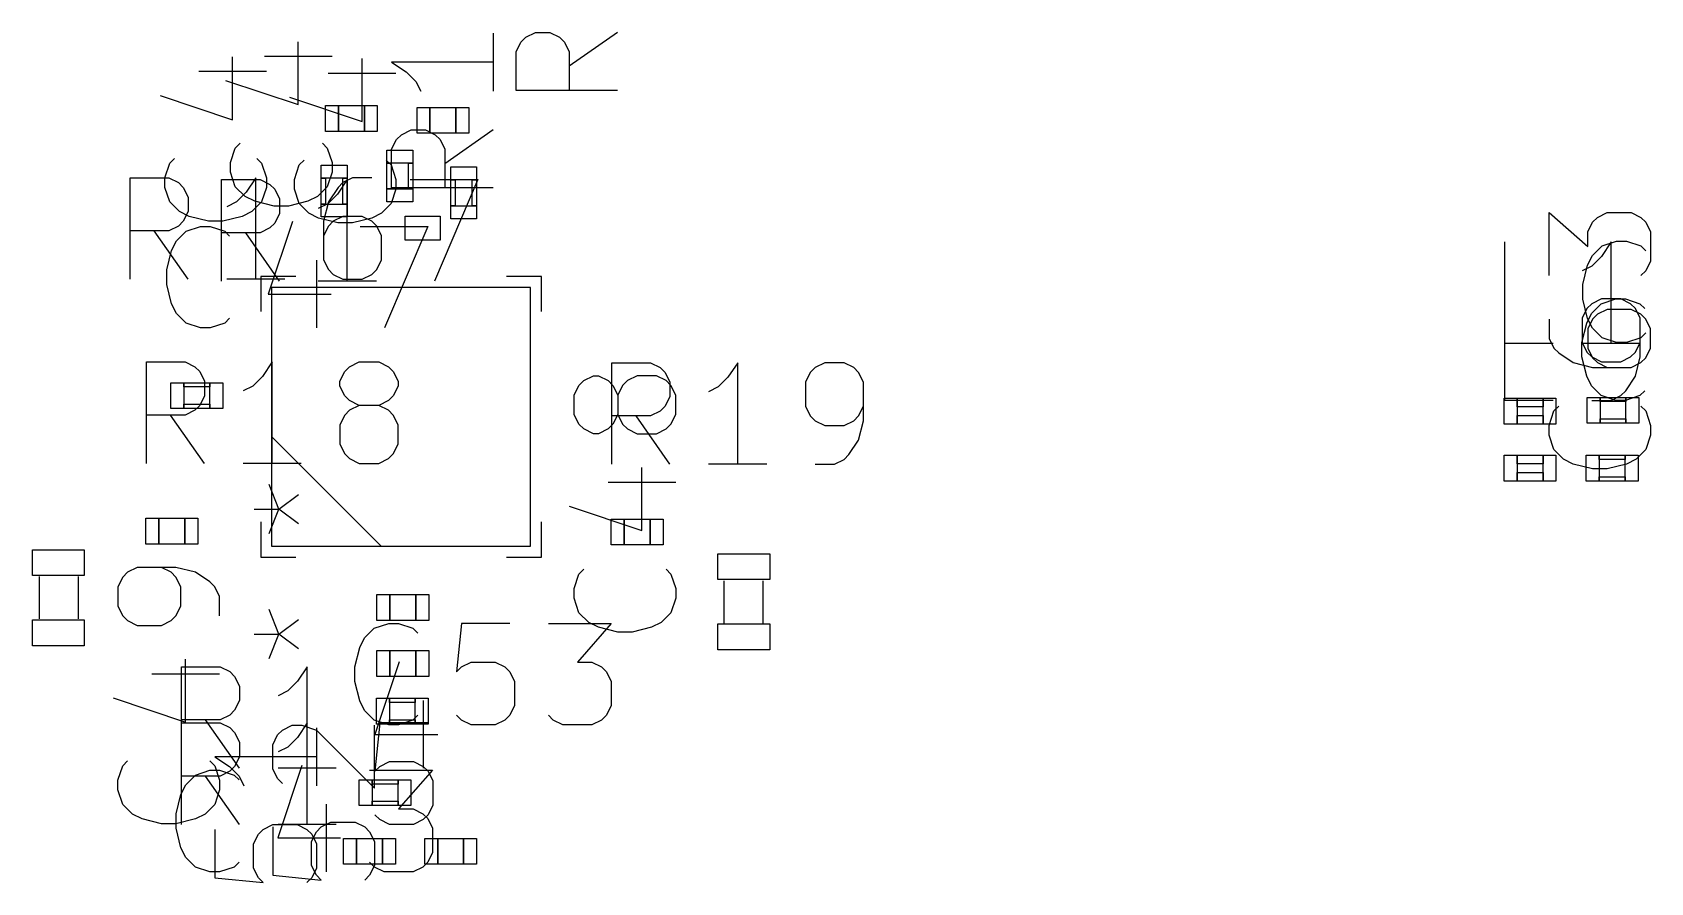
# Model space of a CAD drawing. Header units: millimetres. Extents: x -1 to 260, y -56 to 300.
# Drawn here: x 54.32 to 73.06, y 140.09 to 149.94 of the extents above; entities that cross this region are included whole.
import ezdxf

# ---------------------------------------------------------------- set-up
doc = ezdxf.new("R2010")
doc.units = ezdxf.units.MM
doc.layers.add('F.Fab', color=9, linetype='CONTINUOUS', true_color=0xafafaf)
doc.layers.add('F.Silkscreen', color=41, linetype='CONTINUOUS', true_color=0xf2eda1)

msp = doc.modelspace()

# ---------------------------------------------------------------- linework, layer by layer
at = {"layer": 'F.Fab', "linetype": 'CONTINUOUS'}
for p, q in [((57.71, 148.79), (57.71, 149.09)), ((57.71, 149.09), (57.86, 149.09)), ((57.86, 149.09), (57.86, 148.79)), ((58.16, 148.79), (58.16, 149.09)), ((58.16, 149.09), (58.31, 149.09)), ((58.31, 149.09), (58.31, 148.79)), ((58.77, 148.77), (58.77, 149.07)), ((58.77, 149.07), (58.92, 149.07)), ((58.92, 149.07), (58.92, 148.77)), ((59.22, 148.77), (59.22, 149.07)), ((59.22, 149.07), (59.37, 149.07)), ((59.37, 149.07), (59.37, 148.77)), ((57.86, 148.79), (57.71, 148.79)), ((58.31, 148.79), (58.16, 148.79)), ((58.92, 148.77), (58.77, 148.77)), ((59.37, 148.77), (59.22, 148.77)), ((58.42, 148.425), (58.42, 148.575)), ((58.42, 148.575), (58.72, 148.575)), ((58.72, 148.575), (58.72, 148.425)), ((57.66, 148.25), (57.66, 148.4)), ((57.66, 148.4), (57.96, 148.4)), ((57.66, 147.95), (57.66, 148.25)), ((57.66, 148.25), (57.71, 148.25)), ((57.96, 148.25), (57.66, 148.25)), ((57.71, 148.25), (57.71, 147.95)), ((57.91, 147.95), (57.91, 148.25)), ((57.91, 148.25), (57.96, 148.25)), ((57.96, 148.4), (57.96, 148.25)), ((57.96, 148.25), (57.96, 147.95)), ((58.42, 148.125), (58.42, 148.425)), ((58.42, 148.425), (58.47, 148.425)), ((58.72, 148.425), (58.42, 148.425)), ((58.47, 148.425), (58.47, 148.125)), ((58.67, 148.125), (58.67, 148.425)), ((58.67, 148.425), (58.72, 148.425)), ((58.72, 148.425), (58.72, 148.125)), ((59.16, 148.23), (59.16, 148.38)), ((59.16, 148.38), (59.46, 148.38)), ((59.46, 148.38), (59.46, 148.23)), ((58.47, 148.125), (58.42, 148.125)), ((58.42, 147.975), (58.42, 148.125)), ((58.42, 148.125), (58.72, 148.125)), ((58.72, 148.125), (58.67, 148.125)), ((58.72, 148.125), (58.72, 147.975)), ((59.16, 147.93), (59.16, 148.23)), ((59.16, 148.23), (59.21, 148.23)), ((59.46, 148.23), (59.16, 148.23)), ((59.21, 148.23), (59.21, 147.93)), ((59.41, 147.93), (59.41, 148.23)), ((59.41, 148.23), (59.46, 148.23)), ((59.46, 148.23), (59.46, 147.93)), ((57.71, 147.95), (57.66, 147.95)), ((57.66, 147.8), (57.66, 147.95)), ((57.66, 147.95), (57.96, 147.95)), ((57.96, 147.95), (57.91, 147.95)), ((57.96, 147.95), (57.96, 147.8)), ((58.72, 147.975), (58.42, 147.975)), ((59.21, 147.93), (59.16, 147.93)), ((59.16, 147.78), (59.16, 147.93)), ((59.16, 147.93), (59.46, 147.93)), ((59.46, 147.93), (59.41, 147.93)), ((59.46, 147.93), (59.46, 147.78)), ((57.96, 147.8), (57.66, 147.8)), ((59.46, 147.78), (59.16, 147.78)), ((57.0864, 146.9836), (57.0864, 143.9864)), ((60.0836, 146.9836), (57.0864, 146.9836)), ((57.9754, 146.9836), (57.6706, 146.9836)), ((58.4834, 146.9836), (58.1786, 146.9836)), ((58.9914, 146.9836), (58.6866, 146.9836)), ((59.4994, 146.9836), (59.1946, 146.9836)), ((60.0836, 143.9864), (60.0836, 146.9836)), ((57.0864, 146.3994), (57.0864, 146.0946)), ((60.0836, 146.0946), (60.0836, 146.3994)), ((55.92, 145.58), (55.92, 145.88)), ((55.92, 145.88), (56.07, 145.88)), ((56.07, 145.88), (56.07, 145.58)), ((56.07, 145.83), (56.07, 145.88)), ((56.07, 145.88), (56.37, 145.88)), ((56.37, 145.83), (56.07, 145.83)), ((56.37, 145.88), (56.37, 145.83)), ((56.37, 145.58), (56.37, 145.88)), ((56.37, 145.88), (56.52, 145.88)), ((56.52, 145.88), (56.52, 145.58)), ((57.0864, 145.8914), (57.0864, 145.5866)), ((60.0836, 145.5866), (60.0836, 145.8914)), ((56.07, 145.58), (56.07, 145.63)), ((56.07, 145.63), (56.37, 145.63)), ((56.37, 145.63), (56.37, 145.58)), ((71.36, 145.4), (71.36, 145.7)), ((71.36, 145.7), (71.51, 145.7)), ((71.51, 145.7), (71.51, 145.4)), ((71.51, 145.6), (71.51, 145.7)), ((71.51, 145.7), (71.81, 145.7)), ((71.81, 145.7), (71.81, 145.6)), ((71.81, 145.4), (71.81, 145.7)), ((71.81, 145.7), (71.96, 145.7)), ((71.96, 145.7), (71.96, 145.4)), ((72.32, 145.41), (72.32, 145.71)), ((72.32, 145.71), (72.47, 145.71)), ((72.47, 145.71), (72.47, 145.41)), ((72.47, 145.66), (72.47, 145.71)), ((72.47, 145.71), (72.77, 145.71)), ((72.77, 145.66), (72.47, 145.66)), ((72.77, 145.71), (72.77, 145.66)), ((72.77, 145.41), (72.77, 145.71)), ((72.77, 145.71), (72.92, 145.71)), ((72.92, 145.71), (72.92, 145.41)), ((56.07, 145.58), (55.92, 145.58)), ((56.37, 145.58), (56.07, 145.58)), ((56.52, 145.58), (56.37, 145.58)), ((71.81, 145.6), (71.51, 145.6)), ((71.51, 145.4), (71.51, 145.5)), ((71.51, 145.5), (71.81, 145.5)), ((71.81, 145.5), (71.81, 145.4)), ((72.47, 145.41), (72.47, 145.46)), ((72.47, 145.46), (72.77, 145.46)), ((72.77, 145.46), (72.77, 145.41)), ((57.0864, 145.3834), (57.0864, 145.0786)), ((58.3564, 143.9864), (57.0864, 145.2564)), ((60.0836, 145.0786), (60.0836, 145.3834)), ((71.51, 145.4), (71.36, 145.4)), ((71.81, 145.4), (71.51, 145.4)), ((71.96, 145.4), (71.81, 145.4)), ((72.47, 145.41), (72.32, 145.41)), ((72.77, 145.41), (72.47, 145.41)), ((72.92, 145.41), (72.77, 145.41)), ((57.0864, 144.8754), (57.0864, 144.5706)), ((60.0836, 144.5706), (60.0836, 144.8754)), ((71.36, 144.74), (71.36, 145.04)), ((71.36, 145.04), (71.51, 145.04)), ((71.51, 145.04), (71.51, 144.74)), ((71.51, 144.94), (71.51, 145.04)), ((71.51, 145.04), (71.81, 145.04)), ((71.81, 144.94), (71.51, 144.94)), ((71.81, 145.04), (71.81, 144.94)), ((71.81, 144.74), (71.81, 145.04)), ((71.81, 145.04), (71.96, 145.04)), ((71.96, 145.04), (71.96, 144.74)), ((72.31, 144.74), (72.31, 145.04)), ((72.31, 145.04), (72.46, 145.04)), ((72.46, 145.04), (72.46, 144.74)), ((72.46, 144.99), (72.46, 145.04)), ((72.46, 145.04), (72.76, 145.04)), ((72.76, 144.99), (72.46, 144.99)), ((72.76, 145.04), (72.76, 144.99)), ((72.76, 144.74), (72.76, 145.04)), ((72.76, 145.04), (72.91, 145.04)), ((72.91, 145.04), (72.91, 144.74)), ((57.169776, 144.415111), (57.056081, 144.69935)), ((71.51, 144.74), (71.36, 144.74)), ((71.51, 144.74), (71.51, 144.84)), ((71.51, 144.84), (71.81, 144.84)), ((71.81, 144.74), (71.51, 144.74)), ((71.81, 144.84), (71.81, 144.74)), ((71.96, 144.74), (71.81, 144.74)), ((72.46, 144.74), (72.31, 144.74)), ((72.46, 144.74), (72.46, 144.79)), ((72.46, 144.79), (72.76, 144.79)), ((72.76, 144.74), (72.46, 144.74)), ((72.76, 144.79), (72.76, 144.74)), ((72.91, 144.74), (72.76, 144.74)), ((57.169776, 144.415111), (57.397167, 144.585654)), ((55.63, 144.01), (55.63, 144.31)), ((55.63, 144.31), (55.78, 144.31)), ((55.78, 144.31), (55.78, 144.01)), ((56.08, 144.01), (56.08, 144.31)), ((56.08, 144.31), (56.23, 144.31)), ((56.23, 144.31), (56.23, 144.01)), ((56.885538, 144.415111), (57.169776, 144.415111)), ((57.056081, 144.130873), (57.169776, 144.415111)), ((57.397167, 144.244569), (57.169776, 144.415111)), ((61.02, 144), (61.02, 144.3)), ((61.02, 144.3), (61.17, 144.3)), ((61.17, 144.3), (61.17, 144)), ((61.47, 144), (61.47, 144.3)), ((61.47, 144.3), (61.62, 144.3)), ((61.62, 144.3), (61.62, 144)), ((54.3152, 143.644), (54.3152, 143.944)), ((54.3152, 143.944), (54.9151, 143.944)), ((54.9151, 143.944), (54.9151, 143.644)), ((55.78, 144.01), (55.63, 144.01)), ((56.23, 144.01), (56.08, 144.01)), ((57.0864, 143.9864), (60.0836, 143.9864)), ((57.6706, 143.9864), (57.9754, 143.9864)), ((58.1786, 143.9864), (58.4834, 143.9864)), ((58.6866, 143.9864), (58.9914, 143.9864)), ((59.1946, 143.9864), (59.4994, 143.9864)), ((61.17, 144), (61.02, 144)), ((61.62, 144), (61.47, 144)), ((62.2549, 143.5988), (62.2549, 143.8988)), ((62.2549, 143.8988), (62.8548, 143.8988)), ((62.8548, 143.8988), (62.8548, 143.5988)), ((54.9151, 143.644), (54.3152, 143.644)), ((54.396, 143.145), (54.396, 143.635)), ((54.844, 143.635), (54.844, 143.145)), ((62.8548, 143.5988), (62.2549, 143.5988)), ((62.326, 143.095), (62.326, 143.585)), ((62.774, 143.585), (62.774, 143.095)), ((58.305, 143.125), (58.305, 143.425)), ((58.305, 143.425), (58.455, 143.425)), ((58.455, 143.425), (58.455, 143.125)), ((58.755, 143.125), (58.755, 143.425)), ((58.755, 143.425), (58.905, 143.425)), ((58.905, 143.425), (58.905, 143.125)), ((54.3152, 142.8312), (54.3152, 143.1312)), ((54.3152, 143.1312), (54.9151, 143.1312)), ((54.9151, 143.1312), (54.9151, 142.8312)), ((58.455, 143.125), (58.305, 143.125)), ((58.905, 143.125), (58.755, 143.125)), ((62.2549, 142.786), (62.2549, 143.086)), ((62.2549, 143.086), (62.8548, 143.086)), ((62.8548, 143.086), (62.8548, 142.786)), ((54.9151, 142.8312), (54.3152, 142.8312)), ((58.305, 142.475), (58.305, 142.775)), ((58.305, 142.775), (58.455, 142.775)), ((58.455, 142.775), (58.455, 142.475)), ((58.755, 142.475), (58.755, 142.775)), ((58.755, 142.775), (58.905, 142.775)), ((58.905, 142.775), (58.905, 142.475)), ((62.8548, 142.786), (62.2549, 142.786)), ((58.455, 142.475), (58.305, 142.475)), ((58.905, 142.475), (58.755, 142.475)), ((58.3, 141.925), (58.3, 142.225)), ((58.3, 142.225), (58.45, 142.225)), ((58.45, 142.225), (58.45, 141.925)), ((58.45, 142.175), (58.45, 142.225)), ((58.45, 142.225), (58.75, 142.225)), ((58.75, 142.175), (58.45, 142.175)), ((58.75, 142.225), (58.75, 142.175)), ((58.75, 141.925), (58.75, 142.225)), ((58.75, 142.225), (58.9, 142.225)), ((58.9, 142.225), (58.9, 141.925)), ((58.45, 141.925), (58.3, 141.925)), ((58.45, 141.925), (58.45, 141.975)), ((58.45, 141.975), (58.75, 141.975)), ((58.75, 141.925), (58.45, 141.925)), ((58.75, 141.975), (58.75, 141.925)), ((58.9, 141.925), (58.75, 141.925)), ((58.1, 140.98), (58.1, 141.28)), ((58.1, 141.28), (58.25, 141.28)), ((58.25, 141.28), (58.25, 140.98)), ((58.25, 141.23), (58.25, 141.28)), ((58.25, 141.28), (58.55, 141.28)), ((58.55, 141.23), (58.25, 141.23)), ((58.55, 141.28), (58.55, 141.23)), ((58.55, 140.98), (58.55, 141.28)), ((58.55, 141.28), (58.7, 141.28)), ((58.7, 141.28), (58.7, 140.98)), ((58.25, 140.98), (58.1, 140.98)), ((58.25, 140.98), (58.25, 141.03)), ((58.25, 141.03), (58.55, 141.03)), ((58.55, 140.98), (58.25, 140.98)), ((58.55, 141.03), (58.55, 140.98)), ((58.7, 140.98), (58.55, 140.98)), ((57.92, 140.3), (57.92, 140.6)), ((57.92, 140.6), (58.07, 140.6)), ((58.07, 140.6), (58.07, 140.3)), ((58.37, 140.3), (58.37, 140.6)), ((58.37, 140.6), (58.52, 140.6)), ((58.52, 140.6), (58.52, 140.3)), ((58.86, 140.3), (58.86, 140.6)), ((58.86, 140.6), (59.01, 140.6)), ((59.01, 140.6), (59.01, 140.3)), ((59.31, 140.3), (59.31, 140.6)), ((59.31, 140.6), (59.46, 140.6)), ((59.46, 140.6), (59.46, 140.3)), ((58.07, 140.3), (57.92, 140.3)), ((58.52, 140.3), (58.37, 140.3)), ((59.01, 140.3), (58.86, 140.3)), ((59.46, 140.3), (59.31, 140.3))]:
    msp.add_line(p, q, dxfattribs=at)
at = {"layer": 'F.Silkscreen', "linetype": 'CONTINUOUS'}
for p, q in [((59.652692, 149.928902), (59.652692, 149.2566)), ((60.028214, 149.882877), (60.140264, 149.938902)), ((60.140264, 149.938902), (60.30834, 149.938902)), ((60.30834, 149.938902), (60.42039, 149.882877)), ((61.092692, 149.938902), (60.53244, 149.546726)), ((57.393979, 149.102122), (57.393979, 149.830449)), ((59.916164, 149.714801), (59.972189, 149.826852)), ((59.972189, 149.826852), (60.028214, 149.882877)), ((60.42039, 149.882877), (60.476415, 149.826852)), ((60.476415, 149.826852), (60.53244, 149.714801)), ((56.633979, 148.927122), (56.633979, 149.655449)), ((57.001803, 149.662374), (57.786155, 149.662374)), ((58.133979, 148.907122), (58.133979, 149.635449)), ((59.652692, 149.592751), (58.476164, 149.592751)), ((58.476164, 149.592751), (58.644239, 149.480701)), ((59.916164, 149.2666), (59.916164, 149.714801)), ((60.53244, 149.714801), (60.53244, 149.2666)), ((56.241803, 149.487374), (57.026155, 149.487374)), ((56.553602, 149.382248), (57.393979, 149.102122)), ((57.741803, 149.467374), (58.526155, 149.467374)), ((58.644239, 149.480701), (58.756289, 149.36865)), ((58.756289, 149.36865), (58.812315, 149.2566)), ((55.793602, 149.207248), (56.633979, 148.927122)), ((57.293602, 149.187248), (58.133979, 148.907122)), ((61.092692, 149.2666), (59.916164, 149.2666)), ((57.86, 148.79), (57.86, 149.09)), ((57.86, 149.09), (58.16, 149.09)), ((58.16, 149.09), (58.16, 148.79)), ((58.92, 148.77), (58.92, 149.07)), ((58.92, 149.07), (59.22, 149.07)), ((59.22, 149.07), (59.22, 148.77)), ((58.588214, 148.752374), (58.700264, 148.808399)), ((58.700264, 148.808399), (58.86834, 148.808399)), ((58.86834, 148.808399), (58.98039, 148.752374)), ((59.652692, 148.808399), (59.09244, 148.416223)), ((56.665652, 148.597896), (56.721677, 148.653921)), ((57.674104, 148.653921), (57.73013, 148.597896)), ((58.16, 148.79), (57.86, 148.79)), ((58.476164, 148.584298), (58.532189, 148.696349)), ((58.532189, 148.696349), (58.588214, 148.752374)), ((59.22, 148.77), (58.92, 148.77)), ((58.98039, 148.752374), (59.036415, 148.696349)), ((59.036415, 148.696349), (59.09244, 148.584298)), ((55.905652, 148.422896), (55.961677, 148.478921)), ((56.609627, 148.42982), (56.665652, 148.597896)), ((56.609627, 148.31777), (56.609627, 148.42982)), ((56.914104, 148.478921), (56.97013, 148.422896)), ((57.405652, 148.402896), (57.461677, 148.458921)), ((57.73013, 148.597896), (57.786155, 148.42982)), ((57.786155, 148.42982), (57.786155, 148.31777)), ((58.414104, 148.458921), (58.47013, 148.402896)), ((58.476164, 148.136097), (58.476164, 148.584298)), ((59.09244, 148.584298), (59.09244, 148.136097)), ((55.446097, 147.077307), (55.446097, 148.253835)), ((55.446097, 148.253835), (55.894298, 148.253835)), ((55.849627, 148.25482), (55.905652, 148.422896)), ((55.849627, 148.14277), (55.849627, 148.25482)), ((55.894298, 148.253835), (56.006349, 148.19781)), ((56.665652, 148.149695), (56.609627, 148.31777)), ((56.902751, 148.253835), (56.790701, 148.08576)), ((56.902751, 147.077307), (56.902751, 148.253835)), ((56.97013, 148.422896), (57.026155, 148.25482)), ((57.026155, 148.25482), (57.026155, 148.14277)), ((57.349627, 148.23482), (57.405652, 148.402896)), ((57.786155, 148.31777), (57.73013, 148.149695)), ((58.023254, 148.253835), (57.911204, 148.19781)), ((58.247355, 148.253835), (58.023254, 148.253835)), ((58.47013, 148.402896), (58.526155, 148.23482)), ((55.905652, 147.974695), (55.849627, 148.14277)), ((56.006349, 148.19781), (56.062374, 148.141785)), ((56.062374, 148.141785), (56.118399, 148.029735)), ((56.506097, 147.057307), (56.506097, 148.233835)), ((56.506097, 148.233835), (56.954298, 148.233835)), ((56.777702, 148.037644), (56.665652, 148.149695)), ((56.790701, 148.08576), (56.67865, 147.97371)), ((56.954298, 148.233835), (57.066349, 148.17781)), ((57.026155, 148.14277), (56.97013, 147.974695)), ((57.066349, 148.17781), (57.122374, 148.121785)), ((57.122374, 148.121785), (57.178399, 148.009735)), ((57.349627, 148.12277), (57.349627, 148.23482)), ((57.405652, 147.954695), (57.349627, 148.12277)), ((57.73013, 148.149695), (57.618079, 148.037644)), ((57.850701, 148.06576), (57.73865, 147.95371)), ((57.855179, 148.141785), (57.743128, 147.97371)), ((57.962751, 148.233835), (57.850701, 148.06576)), ((57.911204, 148.19781), (57.855179, 148.141785)), ((57.962751, 147.057307), (57.962751, 148.233835)), ((58.526155, 148.12277), (58.47013, 147.954695)), ((59.652692, 148.136097), (58.476164, 148.136097)), ((58.526155, 148.23482), (58.526155, 148.12277)), ((58.691078, 148.233835), (59.47543, 148.233835)), ((59.47543, 148.233835), (58.971204, 147.057307)), ((56.017702, 147.862644), (55.905652, 147.974695)), ((56.118399, 148.029735), (56.118399, 147.861659)), ((56.67865, 147.97371), (56.5666, 147.917685)), ((56.889752, 147.981619), (56.777702, 148.037644)), ((56.97013, 147.974695), (56.858079, 147.862644)), ((57.113853, 147.925594), (56.889752, 147.981619)), ((57.281928, 147.925594), (57.113853, 147.925594)), ((57.178399, 148.009735), (57.178399, 147.841659)), ((57.506029, 147.981619), (57.281928, 147.925594)), ((57.517702, 147.842644), (57.405652, 147.954695)), ((57.618079, 148.037644), (57.506029, 147.981619)), ((57.73865, 147.95371), (57.6266, 147.897685)), ((57.743128, 147.97371), (57.687103, 147.749609)), ((58.47013, 147.954695), (58.358079, 147.842644)), ((56.006349, 147.693584), (55.894298, 147.637559)), ((56.062374, 147.749609), (56.006349, 147.693584)), ((56.129752, 147.806619), (56.017702, 147.862644)), ((56.118399, 147.861659), (56.062374, 147.749609)), ((56.094695, 147.634347), (56.26277, 147.690372)), ((56.353853, 147.750594), (56.129752, 147.806619)), ((56.26277, 147.690372), (56.37482, 147.690372)), ((56.521928, 147.750594), (56.353853, 147.750594)), ((56.37482, 147.690372), (56.542896, 147.634347)), ((56.746029, 147.806619), (56.521928, 147.750594)), ((56.858079, 147.862644), (56.746029, 147.806619)), ((57.327248, 147.746398), (57.047122, 146.90602)), ((57.122374, 147.729609), (57.066349, 147.673584)), ((57.178399, 147.841659), (57.122374, 147.729609)), ((57.629752, 147.786619), (57.517702, 147.842644)), ((57.853853, 147.730594), (57.629752, 147.786619)), ((57.687103, 147.749609), (57.687103, 147.301408)), ((57.743128, 147.693584), (57.687103, 147.581534)), ((57.799153, 147.749609), (57.743128, 147.693584)), ((57.911204, 147.805634), (57.799153, 147.749609)), ((58.021928, 147.730594), (57.853853, 147.730594)), ((58.135304, 147.805634), (57.911204, 147.805634)), ((58.246029, 147.786619), (58.021928, 147.730594)), ((58.1116, 147.690372), (58.895952, 147.690372)), ((58.247355, 147.749609), (58.135304, 147.805634)), ((58.358079, 147.842644), (58.246029, 147.786619)), ((58.30338, 147.693584), (58.247355, 147.749609)), ((58.359405, 147.581534), (58.30338, 147.693584)), ((58.895952, 147.690372), (58.391726, 146.513844)), ((58.6318, 147.5297), (58.6318, 147.8091)), ((58.6318, 147.8091), (59.0382, 147.8091)), ((59.0382, 147.8091), (59.0382, 147.5297)), ((71.879627, 147.1216), (71.879627, 147.849927)), ((71.879627, 147.849927), (72.327828, 147.457751)), ((72.327828, 147.625826), (72.383853, 147.737877)), ((72.383853, 147.737877), (72.439878, 147.793902)), ((72.439878, 147.793902), (72.551928, 147.849927)), ((72.551928, 147.849927), (72.832054, 147.849927)), ((72.832054, 147.849927), (72.944104, 147.793902)), ((72.944104, 147.793902), (73.00013, 147.737877)), ((73.00013, 147.737877), (73.056155, 147.625826)), ((55.894298, 147.637559), (55.446097, 147.637559)), ((56.118399, 147.077307), (55.726223, 147.637559)), ((55.926619, 147.410247), (55.982644, 147.522297)), ((55.982644, 147.522297), (56.094695, 147.634347)), ((56.954298, 147.617559), (56.506097, 147.617559)), ((56.542896, 147.634347), (56.598921, 147.578322)), ((57.178399, 147.057307), (56.786223, 147.617559)), ((57.066349, 147.673584), (56.954298, 147.617559)), ((58.359405, 147.301408), (58.359405, 147.581534)), ((59.0382, 147.5297), (58.6318, 147.5297)), ((71.366619, 146.333844), (71.366619, 147.510372)), ((72.327828, 147.457751), (72.327828, 147.625826)), ((72.599172, 147.510372), (72.487122, 147.342297)), ((72.494695, 147.464347), (72.66277, 147.520372)), ((72.599172, 146.333844), (72.599172, 147.510372)), ((72.66277, 147.520372), (72.77482, 147.520372)), ((72.77482, 147.520372), (72.942896, 147.464347)), ((73.056155, 147.625826), (73.056155, 147.289675)), ((55.870594, 147.186146), (55.926619, 147.410247)), ((72.326619, 147.240247), (72.382644, 147.352297)), ((72.487122, 147.342297), (72.375071, 147.230247)), ((72.382644, 147.352297), (72.494695, 147.464347)), ((72.942896, 147.464347), (72.998921, 147.408322)), ((55.870594, 147.018071), (55.870594, 147.186146)), ((57.607374, 147.298196), (57.607374, 146.513844)), ((57.687103, 147.301408), (57.743128, 147.189358)), ((57.743128, 147.189358), (57.799153, 147.133333)), ((57.799153, 147.133333), (57.911204, 147.077307)), ((58.135304, 147.077307), (58.247355, 147.133333)), ((58.247355, 147.133333), (58.30338, 147.189358)), ((58.30338, 147.189358), (58.359405, 147.301408)), ((72.375071, 147.230247), (72.263021, 147.174222)), ((72.270594, 147.016146), (72.326619, 147.240247)), ((73.00013, 147.177625), (72.944104, 147.1216)), ((73.056155, 147.289675), (73.00013, 147.177625)), ((55.926619, 146.79397), (55.870594, 147.018071)), ((57.238902, 147.077307), (56.5666, 147.077307)), ((56.9594, 147.1106), (56.9594, 146.7042)), ((57.3658, 147.1106), (56.9594, 147.1106)), ((58.298902, 147.057307), (57.6266, 147.057307)), ((57.911204, 147.077307), (58.135304, 147.077307)), ((60.2106, 147.1106), (59.8042, 147.1106)), ((60.2106, 146.7042), (60.2106, 147.1106)), ((72.270594, 146.848071), (72.270594, 147.016146)), ((55.982644, 146.68192), (55.926619, 146.79397)), ((57.047122, 146.90602), (57.775449, 146.90602)), ((71.366619, 145.673844), (71.366619, 146.850372)), ((72.326619, 146.62397), (72.270594, 146.848071)), ((72.375071, 146.794347), (72.319046, 146.738322)), ((72.372644, 146.682297), (72.484695, 146.794347)), ((72.487122, 146.850372), (72.375071, 146.794347)), ((72.484695, 146.794347), (72.65277, 146.850372)), ((72.711222, 146.850372), (72.487122, 146.850372)), ((72.65277, 146.850372), (72.76482, 146.850372)), ((72.823273, 146.794347), (72.711222, 146.850372)), ((72.76482, 146.850372), (72.932896, 146.794347)), ((72.879298, 146.738322), (72.823273, 146.794347)), ((72.932896, 146.794347), (72.988921, 146.738322)), ((56.094695, 146.56987), (55.982644, 146.68192)), ((56.26277, 146.513844), (56.094695, 146.56987)), ((56.542896, 146.56987), (56.37482, 146.513844)), ((56.598921, 146.625895), (56.542896, 146.56987)), ((71.879627, 146.617374), (71.879627, 146.393273)), ((72.260594, 146.346146), (72.316619, 146.570247)), ((72.319046, 146.738322), (72.263021, 146.626272)), ((72.263021, 146.626272), (72.263021, 146.346146)), ((72.316619, 146.570247), (72.372644, 146.682297)), ((72.382644, 146.51192), (72.326619, 146.62397)), ((72.383853, 146.617374), (72.327828, 146.505323)), ((72.439878, 146.673399), (72.383853, 146.617374)), ((72.551928, 146.729424), (72.439878, 146.673399)), ((72.832054, 146.729424), (72.551928, 146.729424)), ((72.944104, 146.673399), (72.832054, 146.729424)), ((72.935323, 146.626272), (72.879298, 146.738322)), ((72.935323, 146.178071), (72.935323, 146.626272)), ((73.00013, 146.617374), (72.944104, 146.673399)), ((73.056155, 146.505323), (73.00013, 146.617374)), ((56.37482, 146.513844), (56.26277, 146.513844)), ((71.879627, 146.393273), (71.935652, 146.281223)), ((72.327828, 146.505323), (72.327828, 146.281223)), ((72.494695, 146.39987), (72.382644, 146.51192)), ((72.66277, 146.343844), (72.494695, 146.39987)), ((72.942896, 146.39987), (72.77482, 146.343844)), ((72.998921, 146.455895), (72.942896, 146.39987)), ((73.056155, 146.281223), (73.056155, 146.505323)), ((71.926871, 146.333844), (71.366619, 146.333844)), ((71.935652, 146.281223), (71.991677, 146.225198)), ((71.991677, 146.225198), (72.159752, 146.113147)), ((72.260594, 146.178071), (72.260594, 146.346146)), ((72.263021, 146.346146), (72.319046, 146.234096)), ((72.935323, 146.333844), (72.263021, 146.333844)), ((72.319046, 146.234096), (72.375071, 146.178071)), ((72.327828, 146.281223), (72.383853, 146.169172)), ((72.77482, 146.343844), (72.66277, 146.343844)), ((72.823273, 146.178071), (72.879298, 146.234096)), ((72.879298, 146.234096), (72.935323, 146.346146)), ((73.00013, 146.169172), (73.056155, 146.281223)), ((55.636619, 144.943844), (55.636619, 146.120372)), ((55.636619, 146.120372), (56.08482, 146.120372)), ((56.08482, 146.120372), (56.196871, 146.064347)), ((56.196871, 146.064347), (56.252896, 146.008322)), ((56.252896, 146.008322), (56.308921, 145.896272)), ((57.093273, 146.120372), (56.981223, 145.952297)), ((57.093273, 144.943844), (57.093273, 146.120372)), ((57.877625, 145.896272), (57.93365, 146.008322)), ((57.93365, 146.008322), (57.989675, 146.064347)), ((57.989675, 146.064347), (58.101726, 146.120372)), ((58.101726, 146.120372), (58.325826, 146.120372)), ((58.325826, 146.120372), (58.437877, 146.064347)), ((58.437877, 146.064347), (58.493902, 146.008322)), ((58.493902, 146.008322), (58.549927, 145.896272)), ((61.026619, 144.933844), (61.026619, 146.110372)), ((61.026619, 146.110372), (61.47482, 146.110372)), ((61.47482, 146.110372), (61.586871, 146.054347)), ((61.586871, 146.054347), (61.642896, 145.998322)), ((61.642896, 145.998322), (61.698921, 145.886272)), ((62.483273, 146.110372), (62.371223, 145.942297)), ((62.483273, 144.933844), (62.483273, 146.110372)), ((63.32365, 145.998322), (63.267625, 145.886272)), ((63.379675, 146.054347), (63.32365, 145.998322)), ((63.491726, 146.110372), (63.379675, 146.054347)), ((63.715826, 146.110372), (63.491726, 146.110372)), ((63.827877, 146.054347), (63.715826, 146.110372)), ((63.883902, 145.998322), (63.827877, 146.054347)), ((63.939927, 145.886272), (63.883902, 145.998322)), ((72.159752, 146.113147), (72.383853, 146.057122)), ((72.316619, 145.95397), (72.260594, 146.178071)), ((72.375071, 146.178071), (72.487122, 146.122046)), ((72.383853, 146.169172), (72.439878, 146.113147)), ((72.383853, 146.057122), (72.832054, 146.057122)), ((72.439878, 146.113147), (72.551928, 146.057122)), ((72.487122, 146.122046), (72.711222, 146.122046)), ((72.711222, 146.122046), (72.823273, 146.178071)), ((72.832054, 146.057122), (72.944104, 146.113147)), ((72.879298, 145.95397), (72.935323, 146.178071)), ((72.944104, 146.113147), (73.00013, 146.169172)), ((56.308921, 145.896272), (56.308921, 145.728196)), ((56.869172, 145.840247), (56.757122, 145.784222)), ((56.981223, 145.952297), (56.869172, 145.840247)), ((57.877625, 145.840247), (57.877625, 145.896272)), ((57.93365, 145.728196), (57.877625, 145.840247)), ((58.549927, 145.840247), (58.493902, 145.728196)), ((58.549927, 145.896272), (58.549927, 145.840247)), ((60.589627, 145.735826), (60.645652, 145.847877)), ((60.645652, 145.847877), (60.701677, 145.903902)), ((60.701677, 145.903902), (60.813727, 145.959927)), ((60.813727, 145.959927), (60.869752, 145.959927)), ((60.869752, 145.959927), (60.981803, 145.903902)), ((60.981803, 145.903902), (61.037828, 145.847877)), ((61.037828, 145.847877), (61.093853, 145.735826)), ((61.149878, 145.847877), (61.093853, 145.735826)), ((61.205903, 145.903902), (61.149878, 145.847877)), ((61.317954, 145.959927), (61.205903, 145.903902)), ((61.542054, 145.959927), (61.317954, 145.959927)), ((61.654104, 145.903902), (61.542054, 145.959927)), ((61.71013, 145.847877), (61.654104, 145.903902)), ((61.698921, 145.886272), (61.698921, 145.718196)), ((61.766155, 145.735826), (61.71013, 145.847877)), ((62.259172, 145.830247), (62.147122, 145.774222)), ((62.371223, 145.942297), (62.259172, 145.830247)), ((63.267625, 145.886272), (63.267625, 145.606146)), ((63.939927, 145.438071), (63.939927, 145.886272)), ((72.372644, 145.84192), (72.316619, 145.95397)), ((72.484695, 145.72987), (72.372644, 145.84192)), ((72.767247, 145.785895), (72.879298, 145.95397)), ((56.308921, 145.728196), (56.252896, 145.616146)), ((57.989675, 145.672171), (57.93365, 145.728196)), ((58.101726, 145.616146), (57.989675, 145.672171)), ((58.437877, 145.672171), (58.325826, 145.616146)), ((58.493902, 145.728196), (58.437877, 145.672171)), ((60.589627, 145.511726), (60.589627, 145.735826)), ((61.093853, 145.735826), (61.093853, 145.511726)), ((61.698921, 145.718196), (61.642896, 145.606146)), ((61.766155, 145.511726), (61.766155, 145.735826)), ((71.926871, 145.673844), (71.366619, 145.673844)), ((72.375071, 145.673844), (72.599172, 145.673844)), ((72.65277, 145.673844), (72.484695, 145.72987)), ((72.599172, 145.673844), (72.711222, 145.72987)), ((72.76482, 145.673844), (72.65277, 145.673844)), ((72.711222, 145.72987), (72.767247, 145.785895)), ((72.932896, 145.72987), (72.76482, 145.673844)), ((72.988921, 145.785895), (72.932896, 145.72987)), ((56.08482, 145.504096), (55.636619, 145.504096)), ((56.308921, 144.943844), (55.916745, 145.504096)), ((56.196871, 145.560121), (56.08482, 145.504096)), ((56.252896, 145.616146), (56.196871, 145.560121)), ((57.93365, 145.504096), (57.877625, 145.392046)), ((57.989675, 145.560121), (57.93365, 145.504096)), ((58.101726, 145.616146), (57.989675, 145.560121)), ((58.325826, 145.616146), (58.101726, 145.616146)), ((58.437877, 145.560121), (58.325826, 145.616146)), ((58.493902, 145.504096), (58.437877, 145.560121)), ((58.549927, 145.392046), (58.493902, 145.504096)), ((60.645652, 145.399675), (60.589627, 145.511726)), ((61.47482, 145.494096), (61.026619, 145.494096)), ((61.093853, 145.511726), (61.037828, 145.399675)), ((61.093853, 145.511726), (61.149878, 145.399675)), ((61.698921, 144.933844), (61.306745, 145.494096)), ((61.586871, 145.550121), (61.47482, 145.494096)), ((61.642896, 145.606146), (61.586871, 145.550121)), ((61.71013, 145.399675), (61.766155, 145.511726)), ((63.267625, 145.606146), (63.32365, 145.494096)), ((63.32365, 145.494096), (63.379675, 145.438071)), ((63.379675, 145.438071), (63.491726, 145.382046)), ((63.715826, 145.382046), (63.827877, 145.438071)), ((63.827877, 145.438071), (63.883902, 145.494096)), ((63.883902, 145.494096), (63.939927, 145.606146)), ((63.883902, 145.21397), (63.939927, 145.438071)), ((71.879627, 145.38482), (71.935652, 145.552896)), ((71.935652, 145.552896), (71.991677, 145.608921)), ((72.944104, 145.608921), (73.00013, 145.552896)), ((73.00013, 145.552896), (73.056155, 145.38482)), ((57.877625, 145.392046), (57.877625, 145.167945)), ((58.549927, 145.167945), (58.549927, 145.392046)), ((60.701677, 145.34365), (60.645652, 145.399675)), ((60.813727, 145.287625), (60.701677, 145.34365)), ((60.869752, 145.287625), (60.813727, 145.287625)), ((60.981803, 145.34365), (60.869752, 145.287625)), ((61.037828, 145.399675), (60.981803, 145.34365)), ((61.149878, 145.399675), (61.205903, 145.34365)), ((61.205903, 145.34365), (61.317954, 145.287625)), ((61.317954, 145.287625), (61.542054, 145.287625)), ((61.542054, 145.287625), (61.654104, 145.34365)), ((61.654104, 145.34365), (61.71013, 145.399675)), ((63.491726, 145.382046), (63.715826, 145.382046)), ((71.879627, 145.27277), (71.879627, 145.38482)), ((71.935652, 145.104695), (71.879627, 145.27277)), ((73.056155, 145.27277), (73.00013, 145.104695)), ((73.056155, 145.38482), (73.056155, 145.27277)), ((57.877625, 145.167945), (57.93365, 145.055895)), ((57.93365, 145.055895), (57.989675, 144.99987)), ((58.437877, 144.99987), (58.493902, 145.055895)), ((58.493902, 145.055895), (58.549927, 145.167945)), ((63.771851, 145.045895), (63.883902, 145.21397)), ((72.047702, 144.992644), (71.935652, 145.104695)), ((73.00013, 145.104695), (72.888079, 144.992644)), ((57.429424, 144.943844), (56.757122, 144.943844)), ((57.989675, 144.99987), (58.101726, 144.943844)), ((58.101726, 144.943844), (58.325826, 144.943844)), ((58.325826, 144.943844), (58.437877, 144.99987)), ((61.373979, 144.167122), (61.373979, 144.895449)), ((62.819424, 144.933844), (62.147122, 144.933844)), ((63.379675, 144.933844), (63.603776, 144.933844)), ((63.603776, 144.933844), (63.715826, 144.98987)), ((63.715826, 144.98987), (63.771851, 145.045895)), ((72.159752, 144.936619), (72.047702, 144.992644)), ((72.383853, 144.880594), (72.159752, 144.936619)), ((72.551928, 144.880594), (72.383853, 144.880594)), ((72.776029, 144.936619), (72.551928, 144.880594)), ((72.888079, 144.992644), (72.776029, 144.936619)), ((60.981803, 144.727374), (61.766155, 144.727374)), ((55.78, 144.01), (55.78, 144.31)), ((55.78, 144.31), (56.08, 144.31)), ((56.08, 144.31), (56.08, 144.01)), ((60.533602, 144.447248), (61.373979, 144.167122)), ((56.9594, 144.2658), (56.9594, 143.8594)), ((60.2106, 143.8594), (60.2106, 144.2658)), ((61.17, 144), (61.17, 144.3)), ((61.17, 144.3), (61.47, 144.3)), ((61.47, 144.3), (61.47, 144)), ((56.08, 144.01), (55.78, 144.01)), ((61.47, 144), (61.17, 144)), ((56.9594, 143.8594), (57.3658, 143.8594)), ((59.8042, 143.8594), (60.2106, 143.8594)), ((55.362189, 143.627355), (55.306164, 143.515304)), ((55.418214, 143.68338), (55.362189, 143.627355)), ((55.530264, 143.739405), (55.418214, 143.68338)), ((55.978465, 143.739405), (55.530264, 143.739405)), ((55.92244, 143.68338), (55.81039, 143.739405)), ((55.978465, 143.627355), (55.92244, 143.68338)), ((56.202566, 143.68338), (55.978465, 143.739405)), ((56.034491, 143.515304), (55.978465, 143.627355)), ((56.370641, 143.571329), (56.202566, 143.68338)), ((56.426667, 143.515304), (56.370641, 143.571329)), ((60.589627, 143.49482), (60.645652, 143.662896)), ((60.645652, 143.662896), (60.701677, 143.718921)), ((61.654104, 143.718921), (61.71013, 143.662896)), ((61.71013, 143.662896), (61.766155, 143.49482)), ((55.306164, 143.515304), (55.306164, 143.291204)), ((56.034491, 143.291204), (56.034491, 143.515304)), ((56.482692, 143.403254), (56.426667, 143.515304)), ((56.482692, 143.179153), (56.482692, 143.403254)), ((58.455, 143.125), (58.455, 143.425)), ((58.455, 143.425), (58.755, 143.425)), ((58.755, 143.425), (58.755, 143.125)), ((60.589627, 143.38277), (60.589627, 143.49482)), ((60.645652, 143.214695), (60.589627, 143.38277)), ((61.766155, 143.38277), (61.71013, 143.214695)), ((61.766155, 143.49482), (61.766155, 143.38277)), ((55.306164, 143.291204), (55.362189, 143.179153)), ((55.978465, 143.179153), (56.034491, 143.291204)), ((57.169776, 142.967311), (57.056081, 143.25155)), ((60.757702, 143.102644), (60.645652, 143.214695)), ((61.71013, 143.214695), (61.598079, 143.102644)), ((55.362189, 143.179153), (55.418214, 143.123128)), ((55.418214, 143.123128), (55.530264, 143.067103)), ((55.530264, 143.067103), (55.81039, 143.067103)), ((55.81039, 143.067103), (55.92244, 143.123128)), ((55.92244, 143.123128), (55.978465, 143.179153)), ((57.169776, 142.967311), (57.397167, 143.137854)), ((58.162644, 142.922297), (58.274695, 143.034347)), ((58.274695, 143.034347), (58.44277, 143.090372)), ((58.44277, 143.090372), (58.55482, 143.090372)), ((58.755, 143.125), (58.455, 143.125)), ((58.55482, 143.090372), (58.722896, 143.034347)), ((58.722896, 143.034347), (58.778921, 142.978322)), ((59.283147, 143.090372), (59.227122, 142.530121)), ((59.843399, 143.090372), (59.283147, 143.090372)), ((60.2916, 143.090372), (61.019927, 143.090372)), ((61.019927, 143.090372), (60.627751, 142.642171)), ((60.869752, 143.046619), (60.757702, 143.102644)), ((61.093853, 142.990594), (60.869752, 143.046619)), ((61.486029, 143.046619), (61.261928, 142.990594)), ((61.598079, 143.102644), (61.486029, 143.046619)), ((56.885538, 142.967311), (57.169776, 142.967311)), ((57.056081, 142.683073), (57.169776, 142.967311)), ((57.397167, 142.796769), (57.169776, 142.967311)), ((58.050594, 142.586146), (58.106619, 142.810247)), ((58.106619, 142.810247), (58.162644, 142.922297)), ((61.261928, 142.990594), (61.093853, 142.990594)), ((56.090516, 141.9466), (56.090516, 142.674927)), ((58.562229, 142.644861), (58.282103, 141.804483)), ((58.455, 142.475), (58.455, 142.775)), ((58.455, 142.775), (58.755, 142.775)), ((58.755, 142.775), (58.755, 142.475)), ((59.283147, 142.586146), (59.395198, 142.642171)), ((59.395198, 142.642171), (59.675323, 142.642171)), ((59.675323, 142.642171), (59.787374, 142.586146)), ((60.627751, 142.642171), (60.795826, 142.642171)), ((60.795826, 142.642171), (60.907877, 142.586146)), ((55.69834, 142.506852), (56.482692, 142.506852)), ((56.041097, 141.412307), (56.041097, 142.588835)), ((56.041097, 142.588835), (56.489298, 142.588835)), ((56.489298, 142.588835), (56.601349, 142.53281)), ((56.601349, 142.53281), (56.657374, 142.476785)), ((56.657374, 142.476785), (56.713399, 142.364735)), ((57.497751, 142.588835), (57.385701, 142.42076)), ((57.497751, 141.412307), (57.497751, 142.588835)), ((58.050594, 142.418071), (58.050594, 142.586146)), ((58.755, 142.475), (58.455, 142.475)), ((59.227122, 142.530121), (59.283147, 142.586146)), ((59.787374, 142.586146), (59.843399, 142.530121)), ((59.843399, 142.530121), (59.899424, 142.418071)), ((60.907877, 142.586146), (60.963902, 142.530121)), ((60.963902, 142.530121), (61.019927, 142.418071)), ((56.713399, 142.364735), (56.713399, 142.196659)), ((57.27365, 142.30871), (57.1616, 142.252685)), ((57.385701, 142.42076), (57.27365, 142.30871)), ((58.106619, 142.19397), (58.050594, 142.418071)), ((59.899424, 142.418071), (59.899424, 142.137945)), ((61.019927, 142.418071), (61.019927, 142.137945)), ((55.250139, 142.226726), (56.090516, 141.9466)), ((56.657374, 142.084609), (56.601349, 142.028584)), ((56.713399, 142.196659), (56.657374, 142.084609)), ((58.162644, 142.08192), (58.106619, 142.19397)), ((58.274695, 141.96987), (58.162644, 142.08192)), ((58.842355, 142.196659), (58.842355, 141.412307)), ((59.899424, 142.137945), (59.843399, 142.025895)), ((61.019927, 142.137945), (60.963902, 142.025895)), ((56.489298, 141.972559), (56.041097, 141.972559)), ((56.041097, 140.762307), (56.041097, 141.938835)), ((56.041097, 141.938835), (56.489298, 141.938835)), ((56.713399, 141.412307), (56.321223, 141.972559)), ((56.601349, 142.028584), (56.489298, 141.972559)), ((56.489298, 141.938835), (56.601349, 141.88281)), ((56.601349, 141.88281), (56.657374, 141.826785)), ((57.211677, 141.853902), (57.323727, 141.909927)), ((57.323727, 141.909927), (57.435778, 141.909927)), ((57.497751, 141.938835), (57.385701, 141.77076)), ((57.435778, 141.909927), (57.603853, 141.853902)), ((57.497751, 140.762307), (57.497751, 141.938835)), ((57.606155, 141.879927), (57.606155, 141.207625)), ((58.44277, 141.913844), (58.274695, 141.96987)), ((58.276155, 141.1816), (58.276155, 141.909927)), ((58.338128, 141.938835), (58.282103, 141.378584)), ((58.89838, 141.938835), (58.338128, 141.938835)), ((58.55482, 141.913844), (58.44277, 141.913844)), ((58.722896, 141.96987), (58.55482, 141.913844)), ((58.778921, 142.025895), (58.722896, 141.96987)), ((59.283147, 141.96987), (59.227122, 142.025895)), ((59.395198, 141.913844), (59.283147, 141.96987)), ((59.675323, 141.913844), (59.395198, 141.913844)), ((59.787374, 141.96987), (59.675323, 141.913844)), ((59.843399, 142.025895), (59.787374, 141.96987)), ((60.347625, 141.96987), (60.2916, 142.025895)), ((60.459675, 141.913844), (60.347625, 141.96987)), ((60.795826, 141.913844), (60.459675, 141.913844)), ((60.907877, 141.96987), (60.795826, 141.913844)), ((60.963902, 142.025895), (60.907877, 141.96987)), ((56.657374, 141.826785), (56.713399, 141.714735)), ((56.713399, 141.714735), (56.713399, 141.546659)), ((57.099627, 141.685826), (57.155652, 141.797877)), ((57.099627, 141.405701), (57.099627, 141.685826)), ((57.155652, 141.797877), (57.211677, 141.853902)), ((57.385701, 141.77076), (57.27365, 141.65871)), ((57.603853, 141.853902), (58.276155, 141.1816)), ((58.282103, 141.804483), (59.01043, 141.804483)), ((55.362189, 141.442374), (55.418214, 141.498399)), ((56.370641, 141.498399), (56.426667, 141.442374)), ((57.606155, 141.543776), (56.429627, 141.543776)), ((56.429627, 141.543776), (56.597702, 141.431726)), ((56.713399, 141.546659), (56.657374, 141.434609)), ((57.27365, 141.65871), (57.1616, 141.602685)), ((55.306164, 141.274298), (55.362189, 141.442374)), ((56.489298, 141.322559), (56.041097, 141.322559)), ((56.092122, 141.22076), (56.204173, 141.33281)), ((56.204173, 141.33281), (56.372248, 141.388835)), ((56.713399, 140.762307), (56.321223, 141.322559)), ((56.372248, 141.388835), (56.484298, 141.388835)), ((56.426667, 141.442374), (56.482692, 141.274298)), ((56.484298, 141.388835), (56.652374, 141.33281)), ((56.601349, 141.378584), (56.489298, 141.322559)), ((56.597702, 141.431726), (56.709752, 141.319675)), ((56.657374, 141.434609), (56.601349, 141.378584)), ((56.652374, 141.33281), (56.708399, 141.276785)), ((56.709752, 141.319675), (56.765778, 141.207625)), ((57.155652, 141.29365), (57.099627, 141.405701)), ((57.436726, 141.444861), (57.1566, 140.604483)), ((57.833902, 141.412307), (57.1616, 141.412307)), ((58.221078, 141.388835), (58.949405, 141.388835)), ((58.282103, 141.378584), (58.338128, 141.434609)), ((58.338128, 141.434609), (58.450179, 141.490634)), ((58.450179, 141.490634), (58.730304, 141.490634)), ((58.949405, 141.388835), (58.557229, 140.940634)), ((58.730304, 141.490634), (58.842355, 141.434609)), ((58.842355, 141.434609), (58.89838, 141.378584)), ((58.89838, 141.378584), (58.954405, 141.266534)), ((55.306164, 141.162248), (55.306164, 141.274298)), ((55.362189, 140.994173), (55.306164, 141.162248)), ((56.036097, 141.10871), (56.092122, 141.22076)), ((56.482692, 141.162248), (56.426667, 140.994173)), ((56.482692, 141.274298), (56.482692, 141.162248)), ((57.211677, 141.237625), (57.155652, 141.29365)), ((58.954405, 141.266534), (58.954405, 140.986408)), ((55.474239, 140.882122), (55.362189, 140.994173)), ((55.980072, 140.884609), (56.036097, 141.10871)), ((56.426667, 140.994173), (56.314616, 140.882122)), ((57.716852, 140.996659), (57.716852, 140.212307)), ((58.557229, 140.940634), (58.725304, 140.940634)), ((58.725304, 140.940634), (58.837355, 140.884609)), ((58.954405, 140.986408), (58.89838, 140.874358)), ((55.586289, 140.826097), (55.474239, 140.882122)), ((55.81039, 140.770072), (55.586289, 140.826097)), ((55.978465, 140.770072), (55.81039, 140.770072)), ((56.202566, 140.826097), (55.978465, 140.770072)), ((55.980072, 140.716534), (55.980072, 140.884609)), ((56.314616, 140.882122), (56.202566, 140.826097)), ((56.989878, 140.703399), (57.101928, 140.759424)), ((57.101928, 140.759424), (57.382054, 140.759424)), ((57.833902, 140.762307), (57.1616, 140.762307)), ((57.382054, 140.759424), (57.494104, 140.703399)), ((57.659878, 140.733399), (57.771928, 140.789424)), ((57.771928, 140.789424), (58.052054, 140.789424)), ((58.052054, 140.789424), (58.164104, 140.733399)), ((58.338128, 140.818333), (58.282103, 140.874358)), ((58.450179, 140.762307), (58.338128, 140.818333)), ((58.730304, 140.762307), (58.450179, 140.762307)), ((58.842355, 140.818333), (58.730304, 140.762307)), ((58.837355, 140.884609), (58.89338, 140.828584)), ((58.89838, 140.874358), (58.842355, 140.818333)), ((58.89338, 140.828584), (58.949405, 140.716534)), ((56.036097, 140.492433), (55.980072, 140.716534)), ((56.429627, 140.703399), (56.429627, 140.143147)), ((56.877828, 140.535323), (56.933853, 140.647374)), ((56.933853, 140.647374), (56.989878, 140.703399)), ((57.099627, 140.733399), (57.099627, 140.173147)), ((57.1566, 140.604483), (57.884927, 140.604483)), ((57.494104, 140.703399), (57.55013, 140.647374)), ((57.547828, 140.565323), (57.603853, 140.677374)), ((57.547828, 140.285198), (57.547828, 140.565323)), ((57.55013, 140.647374), (57.606155, 140.535323)), ((57.603853, 140.677374), (57.659878, 140.733399)), ((58.07, 140.3), (58.07, 140.6)), ((58.07, 140.6), (58.37, 140.6)), ((58.164104, 140.733399), (58.22013, 140.677374)), ((58.22013, 140.677374), (58.276155, 140.565323)), ((58.276155, 140.565323), (58.276155, 140.285198)), ((58.37, 140.6), (58.37, 140.3)), ((58.949405, 140.716534), (58.949405, 140.436408)), ((59.01, 140.3), (59.01, 140.6)), ((59.01, 140.6), (59.31, 140.6)), ((59.31, 140.6), (59.31, 140.3)), ((56.092122, 140.380383), (56.036097, 140.492433)), ((56.204173, 140.268333), (56.092122, 140.380383)), ((56.877828, 140.255198), (56.877828, 140.535323)), ((57.606155, 140.535323), (57.606155, 140.255198)), ((58.949405, 140.436408), (58.89338, 140.324358)), ((56.372248, 140.212307), (56.204173, 140.268333)), ((56.484298, 140.212307), (56.372248, 140.212307)), ((56.652374, 140.268333), (56.484298, 140.212307)), ((56.708399, 140.324358), (56.652374, 140.268333)), ((56.933853, 140.143147), (56.877828, 140.255198)), ((57.603853, 140.173147), (57.547828, 140.285198)), ((57.606155, 140.255198), (57.55013, 140.143147)), ((58.37, 140.3), (58.07, 140.3)), ((58.276155, 140.285198), (58.22013, 140.173147)), ((58.277103, 140.268333), (58.221078, 140.324358)), ((58.389153, 140.212307), (58.277103, 140.268333)), ((58.725304, 140.212307), (58.389153, 140.212307)), ((58.837355, 140.268333), (58.725304, 140.212307)), ((58.89338, 140.324358), (58.837355, 140.268333)), ((59.31, 140.3), (59.01, 140.3)), ((56.429627, 140.143147), (56.989878, 140.087122)), ((56.989878, 140.087122), (56.933853, 140.143147)), ((57.099627, 140.173147), (57.659878, 140.117122)), ((57.55013, 140.143147), (57.494104, 140.087122)), ((57.659878, 140.117122), (57.603853, 140.173147)), ((58.22013, 140.173147), (58.164104, 140.117122))]:
    msp.add_line(p, q, dxfattribs=at)

doc.saveas('drawing.dxf')
